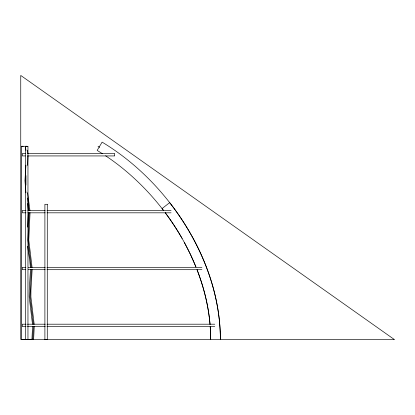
<?xml version="1.0" encoding="UTF-8"?>
<svg xmlns="http://www.w3.org/2000/svg" width="415" height="415" viewBox="0 0 415 415"><rect width="100%" height="100%" fill="white"/><g stroke="black" fill="none" stroke-linecap="round" stroke-linejoin="round"><path stroke-width="0.62" d="M25.938 175.638L25.938 185.152M25.938 165.097L24.952 180.541L25.938 192.83M27.598 165.424L27.94 155.833M27.598 227.15L28.36 212.693M32.78 339.247L33.413 326.413M23.204 146.272L21.518 146.272L21.518 339.46L33.625 339.247L34.258 326.413M27.188 146.697L27.131 146.272L25.445 146.272L25.938 150.427M21.518 146.272L27.131 146.272M25.372 153.55L22.358 153.55L22.358 155.931L25.372 155.931M27.54 153.55L114.338 153.55M27.54 155.931L114.338 155.931M26.015 210.431L22.358 210.431L22.358 212.817L26.015 212.817M27.867 210.431L45.194 210.431M46.968 210.431L171.063 210.431M27.867 212.817L45.194 212.817M46.968 212.817L171.063 212.817M25.896 267.317L22.358 267.317L22.358 269.698L25.896 269.698M28.251 267.317L45.235 267.317M46.942 267.317L201.934 267.317M28.251 269.698L45.235 269.698M46.942 269.698L201.934 269.698M26.145 324.198L22.358 324.198L22.358 326.584L26.145 326.584M27.411 324.198L45.302 324.198M46.937 324.198L214.778 324.198M27.411 326.584L45.302 326.584M46.937 326.584L214.778 326.584M33.625 339.247L31.939 339.247L32.572 326.413M25.58 339.361L27.961 339.361M44.898 339.361L47.279 339.361M102.484 153.732L97.152 150.412L102.121 142.132C121.102 153.56 138.351 167.779 153.571 183.861A263.146 263.146 0 0 1 181.754 219.436C205.145 254.903 220.308 296.668 220.381 339.46C220.355 302.317 208.833 265.802 190.526 233.702A260.179 260.179 0 0 0 169.673 202.639L162.063 208.574A250.525 250.525 0 0 1 163.629 210.613M98.028 146.272L99.652 147.32M105.643 155.822C120.573 165.73 134.216 177.511 146.537 190.501A253.98 253.98 0 0 1 163.443 210.369M184.333 242.422L190.454 254.426L195.854 266.71M195.989 267.136C189.147 250.022 180.136 233.806 169.574 218.715A253.98 253.98 0 0 0 165.279 212.796M197.021 269.672C203.848 287.258 208.454 305.762 210.063 324.577M197.125 269.932C203.801 287.305 208.377 305.533 210.011 324.094M27.592 197.929L29.128 210.602M27.598 192.669L29.973 210.602M26.285 146.272L26.347 146.697M27.592 203.397L28.287 210.602M27.592 246.282L29.756 260.63L30.394 267.462M27.598 150.163L27.862 153.742M210.223 326.434L210.721 339.46L210.218 326.652M32.08 267.462L28.791 240.083L30.046 212.693M31.239 267.462L27.945 240.083L29.2 212.693M34.186 324.323L30.897 296.943L30.938 290.277L32.152 269.553M33.345 324.323L30.051 296.834L31.307 269.553M32.5 324.323L29.211 296.891L29.252 290.329L30.466 269.553M114.353 153.55L114.353 155.931M165.186 212.667A250.525 250.525 0 0 1 182.144 238.49M27.961 146.594L25.58 146.594L25.58 339.563L27.961 339.563L27.961 146.594M47.279 204.289L44.898 204.289L44.898 339.563L47.279 339.563L47.279 204.289M394.25 339.46L20.75 339.46L20.75 75.437L394.25 339.46"/></g></svg>
